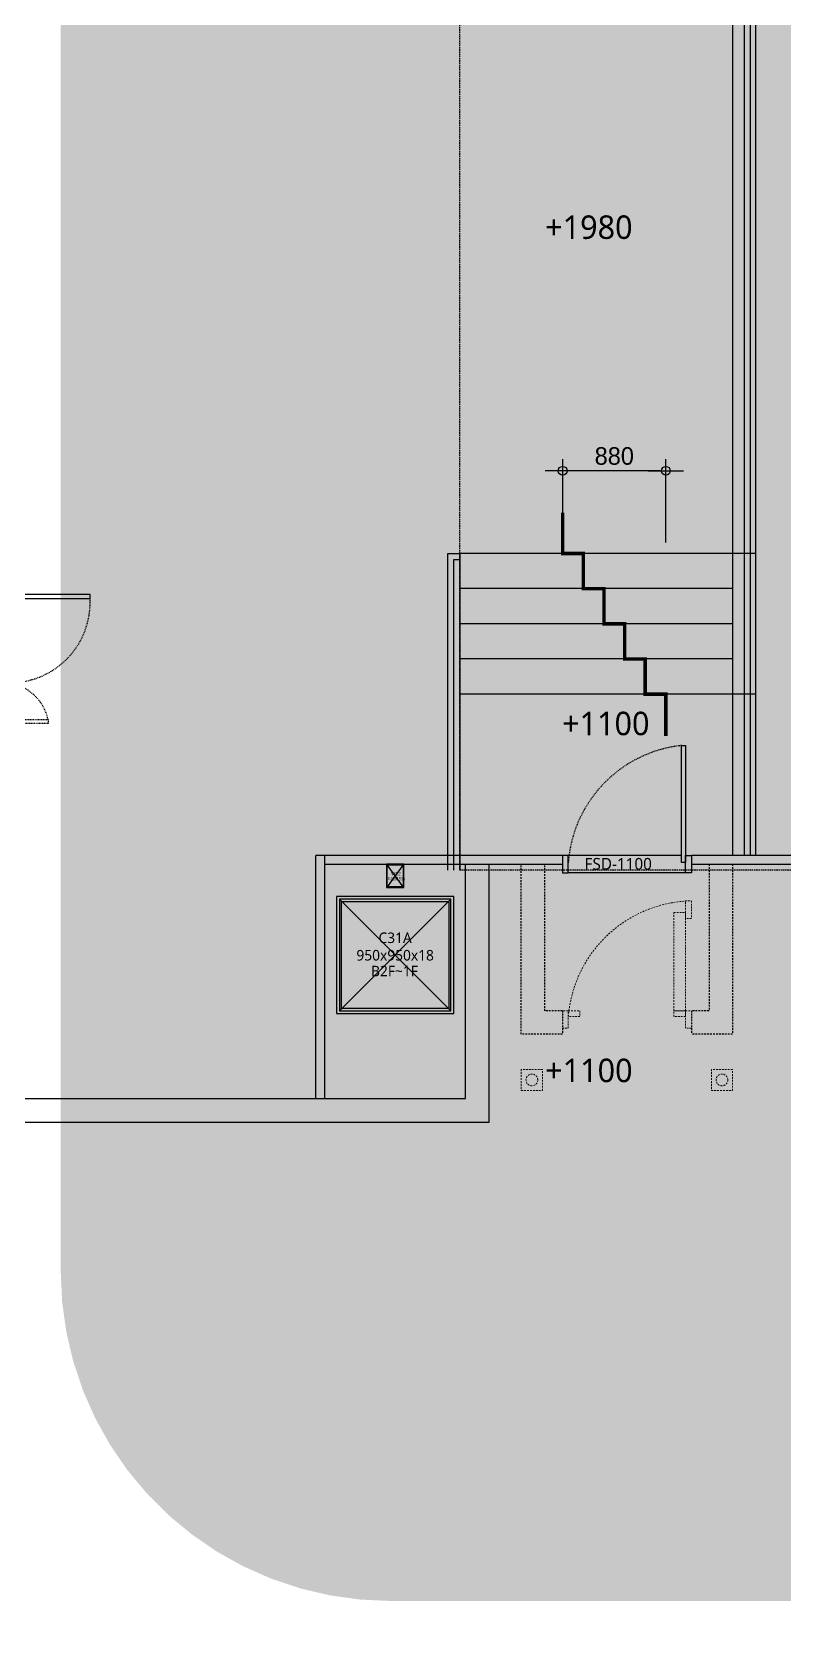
# Model space of a CAD drawing. Header units: millimetres. Extents: x 13515 to 183937, y -33900 to -660.
# Drawn here: x 119260.8 to 119361, y -19724.1 to -19508.9 of the extents above; entities that cross this region are included whole.
import ezdxf
from ezdxf.enums import TextEntityAlignment as Align

# ---------------------------------------------------------------- set-up
doc = ezdxf.new("R2010")
doc.units = ezdxf.units.MM
doc.header["$LTSCALE"] = 100
doc.header["$MEASUREMENT"] = 0
doc.header["$PDSIZE"] = -10
for name, pattern in [('-HID', [2.5, 1.5, -1]), ('HID', [2.5, 1.5, -1]), ('HIDDEN', [2, 1, -1]), ('HIDDEN2', [0.1875, 0.125, -0.0625])]:
    doc.linetypes.add(name, pattern=pattern)
doc.layers.get('0').update_dxf_attribs({"linetype": 'CONTINUOUS'})
doc.layers.get('Defpoints').update_dxf_attribs({"color": 171, "linetype": 'CONTINUOUS'})
doc.layers.add('#프레임 라인', color=189, linetype='CONTINUOUS', plot=False)
for name, color, linetype in [('254', 254, 'CONTINUOUS'), ('DOOR', 4, 'CONTINUOUS'), ('DOOR ELE', 253, 'CONTINUOUS'), ('DOOR(OPEN ELE)', 5, 'CONTINUOUS'), ('ELE9', 9, 'CONTINUOUS'), ('FIN(패널-T150 방열)', 9, 'CONTINUOUS'), ('h COLUMN', 252, 'CONTINUOUS'), ('LED', 7, 'CONTINUOUS'), ('STEEL', 5, 'CONTINUOUS'), ('단열패널-방열문(저온공사분)', 251, 'CONTINUOUS')]:
    doc.layers.add(name, color=color, linetype=linetype)
doc.styles.add('CGS', font='cgse', dxfattribs={"bigfont": 'cgs'})
doc.styles.add('TE', font='malgun_0.ttf')
doc.styles.add('나눔바른고딕', font='NanumBarunGothic.ttf')
doc.dimstyles.new('NDIM 1200', dxfattribs={"dimscale": 75, "dimtxt": 3, "dimasz": 1, "dimexe": 2, "dimexo": 2, "dimgap": 1, "dimtad": 1, "dimdec": 0, "dimdsep": 46, "dimtxsty": 'CGS', "dimblk": 'DOT0', "dimcen": 1, "dimdle": 8, "dimclrd": 256, "dimclre": 256, "dimclrt": 256, "dimadec": 0, "dimazin": 0, "dimtfac": 1, "dimtdec": 0, "dimtix": 1, "dimtmove": 2, "dimatfit": 3, "dimldrblk": 'DOT0', "dimfxl": 1, "dimtolj": 1, "dimtzin": 0, "dimlwd": -1, "dimlwe": -1, "dimarcsym": 0})

# ---------------------------------------------------------------- blocks, each defined once
blk = doc.blocks.new('A$C910db08d')
at = {"layer": 'DOOR', "linetype": 'HID', "ltscale": 0.05}
blk.add_lwpolyline([(400, 1024), (450, 1024), (450, 874), (400, 874)], close=True, dxfattribs=at)
at = {"layer": 'DOOR'}
blk.add_lwpolyline([(1600, 1024), (1550, 1024), (1550, 874), (1600, 874)], close=True, dxfattribs=at)
at = {"layer": 'DOOR', "linetype": 'HID', "ltscale": 0.05}
for points in [[(450, 558), (450, 949), (485, 949), (485, 558)], [(485, 558), (450, 558)]]:
    blk.add_lwpolyline(points, dxfattribs=at)
at = {"layer": 'DOOR'}
for points in [[(1550, 200), (1550, 949), (1515, 949), (1515, 200)], [(1515, 200), (1550, 200)]]:
    blk.add_lwpolyline(points, dxfattribs=at)
at = {"layer": 'DOOR ELE', "ltscale": 0.1}
for points in [[(1550, 1024), (450, 1024)], [(485, 874), (1515, 874)]]:
    blk.add_lwpolyline(points, dxfattribs=at)
at = {"layer": 'DOOR(OPEN ELE)', "linetype": 'HID', "ltscale": 0.05}
for p, q in [((1515, 949), (1515, 1699)), ((1550, 1699), (1550, 949)), ((1550, 949), (1515, 949))]:
    blk.add_line(p, q, dxfattribs=at)
for points in [[(1515, 1699), (1550, 1699)], [(450, 1340), (450, 949), (485, 949), (485, 1340)], [(485, 1340), (450, 1340)]]:
    blk.add_lwpolyline(points, dxfattribs=at)
for centre, radius, start, end in [((1482, 1015), 685, 87.2101, 185.472), ((400, 949), 400, 282.2689, 77.7311), ((1482, 884), 685, 174.528, 272.7899)]:
    blk.add_arc(centre, radius, start, end, dxfattribs=at)
at = {"layer": 'Defpoints', "style": '나눔바른고딕'}
blk.add_text('ASD-1200(400+800)', height=65, dxfattribs=at).set_placement((574, 917))
blk = doc.blocks.new('*U142')
at = {"color": 0, "linetype": 'ByBlock'}
for p, q in [((100, 75), (-100, 75)), ((-100, 75), (-100, -75)), ((-94, 69), (94, 69)), ((-94, -69), (-94, 69)), ((94, 69), (94, -69)), ((100, -75), (100, 75)), ((-100, -75), (100, -75)), ((94, -69), (-94, -69))]:
    blk.add_line(p, q, dxfattribs=at)
at = {"layer": 'Defpoints'}
blk.add_point((0, 0), dxfattribs=at)
blk = doc.blocks.new('WC2')
at = {"layer": 'h COLUMN', "ltscale": 0.1}
for p, q in [((69, -94), (-69, 94)), ((69, 94), (-69, -94))]:
    blk.add_line(p, q, dxfattribs=at)
at = {"layer": 'h COLUMN', "ltscale": 0.1, "rotation": 90}
blk.add_blockref('*U142', (0, 0), dxfattribs=at)
at = {"layer": 'Defpoints', "style": 'TE'}
for s, width, p in [('WC2', 0.8, (-34, 19)), ('ㅁ-200x150x6', 0.5, (-65, -24))]:
    blk.add_text(s, height=30, dxfattribs=dict(at, width=width)).set_placement(p, align=Align.MIDDLE_LEFT)
blk = doc.blocks.new('지상1층 WC 배치')
at = {"ltscale": 10000}
blk.add_blockref('WC2', (60700, -26650), dxfattribs=at)
blk = doc.blocks.new('*U131')
at = {"color": 0, "linetype": 'ByBlock'}
for p, q in [((475, 475), (-475, 475)), ((-475, 475), (-475, -475)), ((-457, 457), (457, 457)), ((-457, -457), (-457, 457)), ((457, 457), (457, -457)), ((475, -475), (475, 475)), ((-475, -475), (475, -475)), ((457, -457), (-457, -457))]:
    blk.add_line(p, q, dxfattribs=at)
at = {"layer": 'Defpoints'}
blk.add_point((0, 0), dxfattribs=at)
blk = doc.blocks.new('C31A-B2-1F')
at = {"layer": '#프레임 라인', "ltscale": 0.1}
blk.add_lwpolyline([(-500, -500), (500, -500), (500, 500), (-500, 500)], close=True, dxfattribs=at)
at = {"layer": 'Defpoints', "ltscale": 10000}
for p, q in [((-475, -475), (475, 475)), ((475, -475), (-475, 475))]:
    blk.add_line(p, q, dxfattribs=at)
at = {"ltscale": 0.1}
blk.add_blockref('*U131', (0, 0), dxfattribs=at)
at = {"layer": 'Defpoints', "style": 'TE'}
for s, p in [('C31A', (0, 102)), ('950x950x18', (0, -47)), ('B2F~1F', (-6, -182))]:
    blk.add_text(s, height=90, dxfattribs=at).set_placement(p, align=Align.CENTER)
blk = doc.blocks.new('DOT0')
blk.add_line((-3, 0), (3, 0))
at = {"color": 6}
blk.add_circle((0, 0), 0.75, dxfattribs=at)
blk = doc.blocks.new('*D211')
at = {"layer": 'Defpoints', "color": 0, "ltscale": 0.4, "transparency": 16777216}
for p in [(37043427, 43752), (37043427, 43046), (37044307, 43040)]:
    blk.add_point(p, dxfattribs=at)
at = {"layer": 'ELE9', "ltscale": 0.4, "transparency": 16777216}
for p, q in [((37043427, 43146), (37043427, 43852)), ((37044257, 43752), (37043477, 43752)), ((37044307, 43140), (37044307, 43852))]:
    blk.add_line(p, q, dxfattribs=at)
at = {"layer": 'ELE9', "ltscale": 0.4, "transparency": 16777216, "xscale": 50, "yscale": 50, "zscale": 50, "rotation": 180}
blk.add_blockref('DOT0', (37043427, 43752), dxfattribs=at)
at = {"layer": 'ELE9', "ltscale": 0.4, "transparency": 16777216, "xscale": 50, "yscale": 50, "zscale": 50}
blk.add_blockref('DOT0', (37044307, 43752), dxfattribs=at)
at = {"layer": 'ELE9', "ltscale": 0.4, "transparency": 16777216, "insert": (37043867, 43877), "char_height": 150, "attachment_point": 5, "style": 'CGS'}
blk.add_mtext('\\A1;880', dxfattribs=at)
blk = doc.blocks.new('A$C48EA7C17')
at = {"layer": 'DOOR'}
for points in [[(965, 1088), (1000, 1088), (1000, 88), (965, 88)], [(-50, 0), (0, 0), (0, 150), (-50, 150)], [(1050, 0), (1000, 0), (1000, 150), (1050, 150)]]:
    blk.add_lwpolyline(points, close=True, dxfattribs=at)
at = {"layer": 'DOOR ELE', "ltscale": 0.1}
for points in [[(965, 150), (0, 150)], [(1000, 0), (0, 0)]]:
    blk.add_lwpolyline(points, dxfattribs=at)
at = {"layer": 'DOOR(OPEN ELE)', "linetype": 'HID', "ltscale": 0.05}
blk.add_arc((1084, 7), 1087, 96.2785, 175.7623, dxfattribs=at)
at = {"layer": 'Defpoints', "style": '나눔바른고딕'}
blk.add_text('FSD-1100', height=100, dxfattribs=at).set_placement((139, 28))
blk = doc.blocks.new('sdflgkjdlfgkjlfhgfh')
at = {"layer": 'FIN(패널-T150 방열)', "linetype": '-HID', "ltscale": 0.1}
for points in [[(36500083, 38946), (36499733, 38946), (36499733, 40396)], [(36500083, 39146), (36499933, 39146), (36499933, 40396)], [(36501333, 40396), (36501333, 39146), (36501183, 39146)], [(36501533, 40396), (36501533, 38946), (36501183, 38946)], [(36500083, 39146), (36500083, 38946)], [(36501183, 39146), (36501183, 38946)]]:
    blk.add_lwpolyline(points, dxfattribs=at)
at = {"layer": 'STEEL', "linetype": '-HID', "lineweight": 0, "ltscale": 0.1}
for p, q in [((36499913, 38646), (36499733, 38646)), ((36499733, 38646), (36499733, 38466)), ((36499913, 38466), (36499913, 38646)), ((36501533, 38646), (36501353, 38646)), ((36501353, 38646), (36501353, 38466)), ((36501533, 38466), (36501533, 38646)), ((36499733, 38466), (36499913, 38466)), ((36501353, 38466), (36501533, 38466))]:
    blk.add_line(p, q, dxfattribs=at)
for centre in [(36499823, 38556), (36501443, 38556)]:
    blk.add_circle(centre, 50, dxfattribs=at)
at = {"layer": '단열패널-방열문(저온공사분)', "linetype": '-HID', "lineweight": 0, "ltscale": 0.1}
for points in [[(36501183, 40084), (36501183, 39934), (36501133, 39934), (36501133, 40084)], [(36501033, 39984), (36501133, 39984), (36501133, 39146), (36501033, 39146)], [(36500083, 38996), (36500133, 38996), (36500133, 39146), (36500083, 39146)], [(36500233, 39146), (36500233, 39096), (36500133, 39096), (36500133, 39146)], [(36501133, 39146), (36501133, 39096), (36501033, 39096), (36501033, 39146)], [(36501183, 38996), (36501133, 38996), (36501133, 39146), (36501183, 39146)]]:
    blk.add_lwpolyline(points, close=True, dxfattribs=at)
blk.add_arc((36501206, 39008), 1076, 91.9281, 175.9721, dxfattribs=at)
at = {"ltscale": 0.1}
blk.add_blockref('A$C48EA7C17', (36500133, 40321), dxfattribs=at)
blk = doc.blocks.new('FGHJ')
at = {"layer": 'ELE9', "ltscale": 5}
for p, q in [((37044874.1, 51346.3), (37044874.1, 40471.3)), ((37045074.1, 43046.3), (37042549.1, 43046.3)), ((37044874.1, 42746.3), (37042549.1, 42746.3)), ((37044874.1, 42446.3), (37042549.1, 42446.3)), ((37044874.1, 42146.3), (37042549.1, 42146.3)), ((37045074.1, 41846.3), (37042549.1, 41846.3))]:
    blk.add_line(p, q, dxfattribs=at)
at = {"layer": 'ELE9'}
for p, q in [((37041399.1, 40396.3), (37043424.1, 40396.3)), ((37044524.1, 40396.3), (37046274.1, 40396.3))]:
    blk.add_line(p, q, dxfattribs=at)
at = {"layer": 'ELE9', "linetype": 'HIDDEN2'}
blk.add_lwpolyline([(37195449.1, 67346.3), (37195449.1, 40346.3), (37042549.1, 40346.3), (37042549.1, 51346.3), (37030449.1, 51346.3), (37030449.1, -38303.7), (37200899.1, -38303.7)], dxfattribs=at)
at = {"layer": 'ELE9', "ltscale": 5}
for points in [[(37044974.1, 51346.3), (37044974.1, 40471.3)], [(37045024.1, 51346.3), (37045024.1, 40471.3)], [(37045074.1, 40471.3), (37045074.1, 51346.3)], [(37042549.1, 43046.3), (37042549.1, 40346.3)]]:
    blk.add_lwpolyline(points, dxfattribs=at)
at = {"layer": 'ELE9', "ltscale": 0.4, "const_width": 30}
blk.add_lwpolyline([(37044306.9, 41489.4), (37044306.9, 41846.3), (37044130.9, 41846.3), (37044130.9, 42146.3), (37043954.9, 42146.3), (37043954.9, 42446.3), (37043778.9, 42446.3), (37043778.9, 42746.3), (37043602.9, 42746.3), (37043602.9, 43046.3), (37043426.9, 43046.3), (37043426.9, 43394.4)], dxfattribs=at)
at = {"layer": 'ELE9', "ltscale": 0.1}
for points in [[(37042449.1, 40346.3), (37042449.1, 43046.3), (37042549.1, 43046.3)], [(37042499.1, 40346.3), (37042499.1, 42996.3), (37042549.1, 42996.3)], [(37030399.1, 38396.3), (37042599.1, 38396.3), (37042599.1, 40396.3)], [(37030399.1, 38196.3), (37042799.1, 38196.3), (37042799.1, 40396.3)]]:
    blk.add_lwpolyline(points, dxfattribs=at)
at = {"layer": 'ELE9'}
for points in [[(37043424.1, 40471.3), (37041324.1, 40471.3)], [(37041324.1, 38396.3), (37041324.1, 40471.3)], [(37041399.1, 38396.3), (37041399.1, 40471.3)], [(37046349.1, 39996.3), (37046349.1, 40471.3), (37044524.1, 40471.3)]]:
    blk.add_lwpolyline(points, dxfattribs=at)
blk.add_blockref('지상1층 WC 배치', (36981299.1, 66946.3), dxfattribs=at)
at = {"layer": 'ELE9', "ltscale": 0.1, "rotation": 90}
blk.add_blockref('A$C910db08d', (37039598.3, 41146.3), dxfattribs=at)
at = {"layer": 'ELE9', "ltscale": 0.1}
for name, p in [('sdflgkjdlfgkjlfhgfh', (543341.4, 0)), ('C31A-B2-1F', (37041999.1, 39621.3))]:
    blk.add_blockref(name, p, dxfattribs=at)
at = {"layer": 'ELE9', "style": '나눔바른고딕'}
for s, p in [('+1980', (37043277.8, 45729.9)), ('+1100', (37043422.1, 41496.4)), ('+1100', (37043277.8, 38536.9))]:
    blk.add_text(s, height=200, dxfattribs=at).set_placement(p)
at = {"layer": 'ELE9', "ltscale": 0.4}
dim = blk.add_linear_dim(base=(37043426.9, 43751.9), p1=(37044306.9, 43039.8), p2=(37043426.9, 43046.3), angle=180, dimstyle='NDIM 1200', override={"dimscale": 50, "dimclrd": 256, "dimclre": 256, "dimclrt": 256}, dxfattribs=at)
dim.commit()
dim.dimension.update_dxf_attribs({"geometry": '*D211', "text_midpoint": (37043866.9, 43876.9)})

msp = doc.modelspace()

# ---------------------------------------------------------------- hatches: boundary and pattern name
at = {"layer": '254', "ltscale": 10000}
h = msp.add_hatch(color=256, dxfattribs=at)
h.dxf.hatch_style = 1
edge = h.paths.add_edge_path()
edge.add_arc((119308.55, -19674.37), 40, 180, 270)
edge.add_line((119308.55, -19714.37), (119366.89, -19714.37))
edge.add_arc((119366.89, -19674.37), 40, 270, 360)
edge.add_line((119406.89, -19674.37), (119406.89, -19401.49))
edge.add_arc((119366.89, -19401.49), 40, 0, 90)
edge.add_line((119366.89, -19361.49), (119308.55, -19361.49))
edge.add_arc((119308.55, -19401.49), 40, 90, 180)
edge.add_line((119268.55, -19401.49), (119268.55, -19674.37))

# ---------------------------------------------------------------- next in the draw order: block references
at = {"xscale": 0.01565102769230769, "yscale": 0.01565102769230769, "zscale": 0.01565102769230769}
msp.add_blockref('FGHJ', (-460436.19, -20252.24), dxfattribs=at)

# ---------------------------------------------------------------- next in the draw order: linework, layer by layer
at = {"layer": 'LED', "color": 6, "linetype": 'HIDDEN', "ltscale": 0.3, "const_width": 8}
msp.add_lwpolyline([(119268.55, -19674.37, 0.414214), (119308.55, -19714.37), (119366.89, -19714.37, 0.414214), (119406.89, -19674.37), (119406.89, -19401.49, 0.414214), (119366.89, -19361.49), (119308.55, -19361.49, 0.414214), (119268.55, -19401.49)], format="xyb", close=True, dxfattribs=at)

doc.saveas('drawing.dxf')
